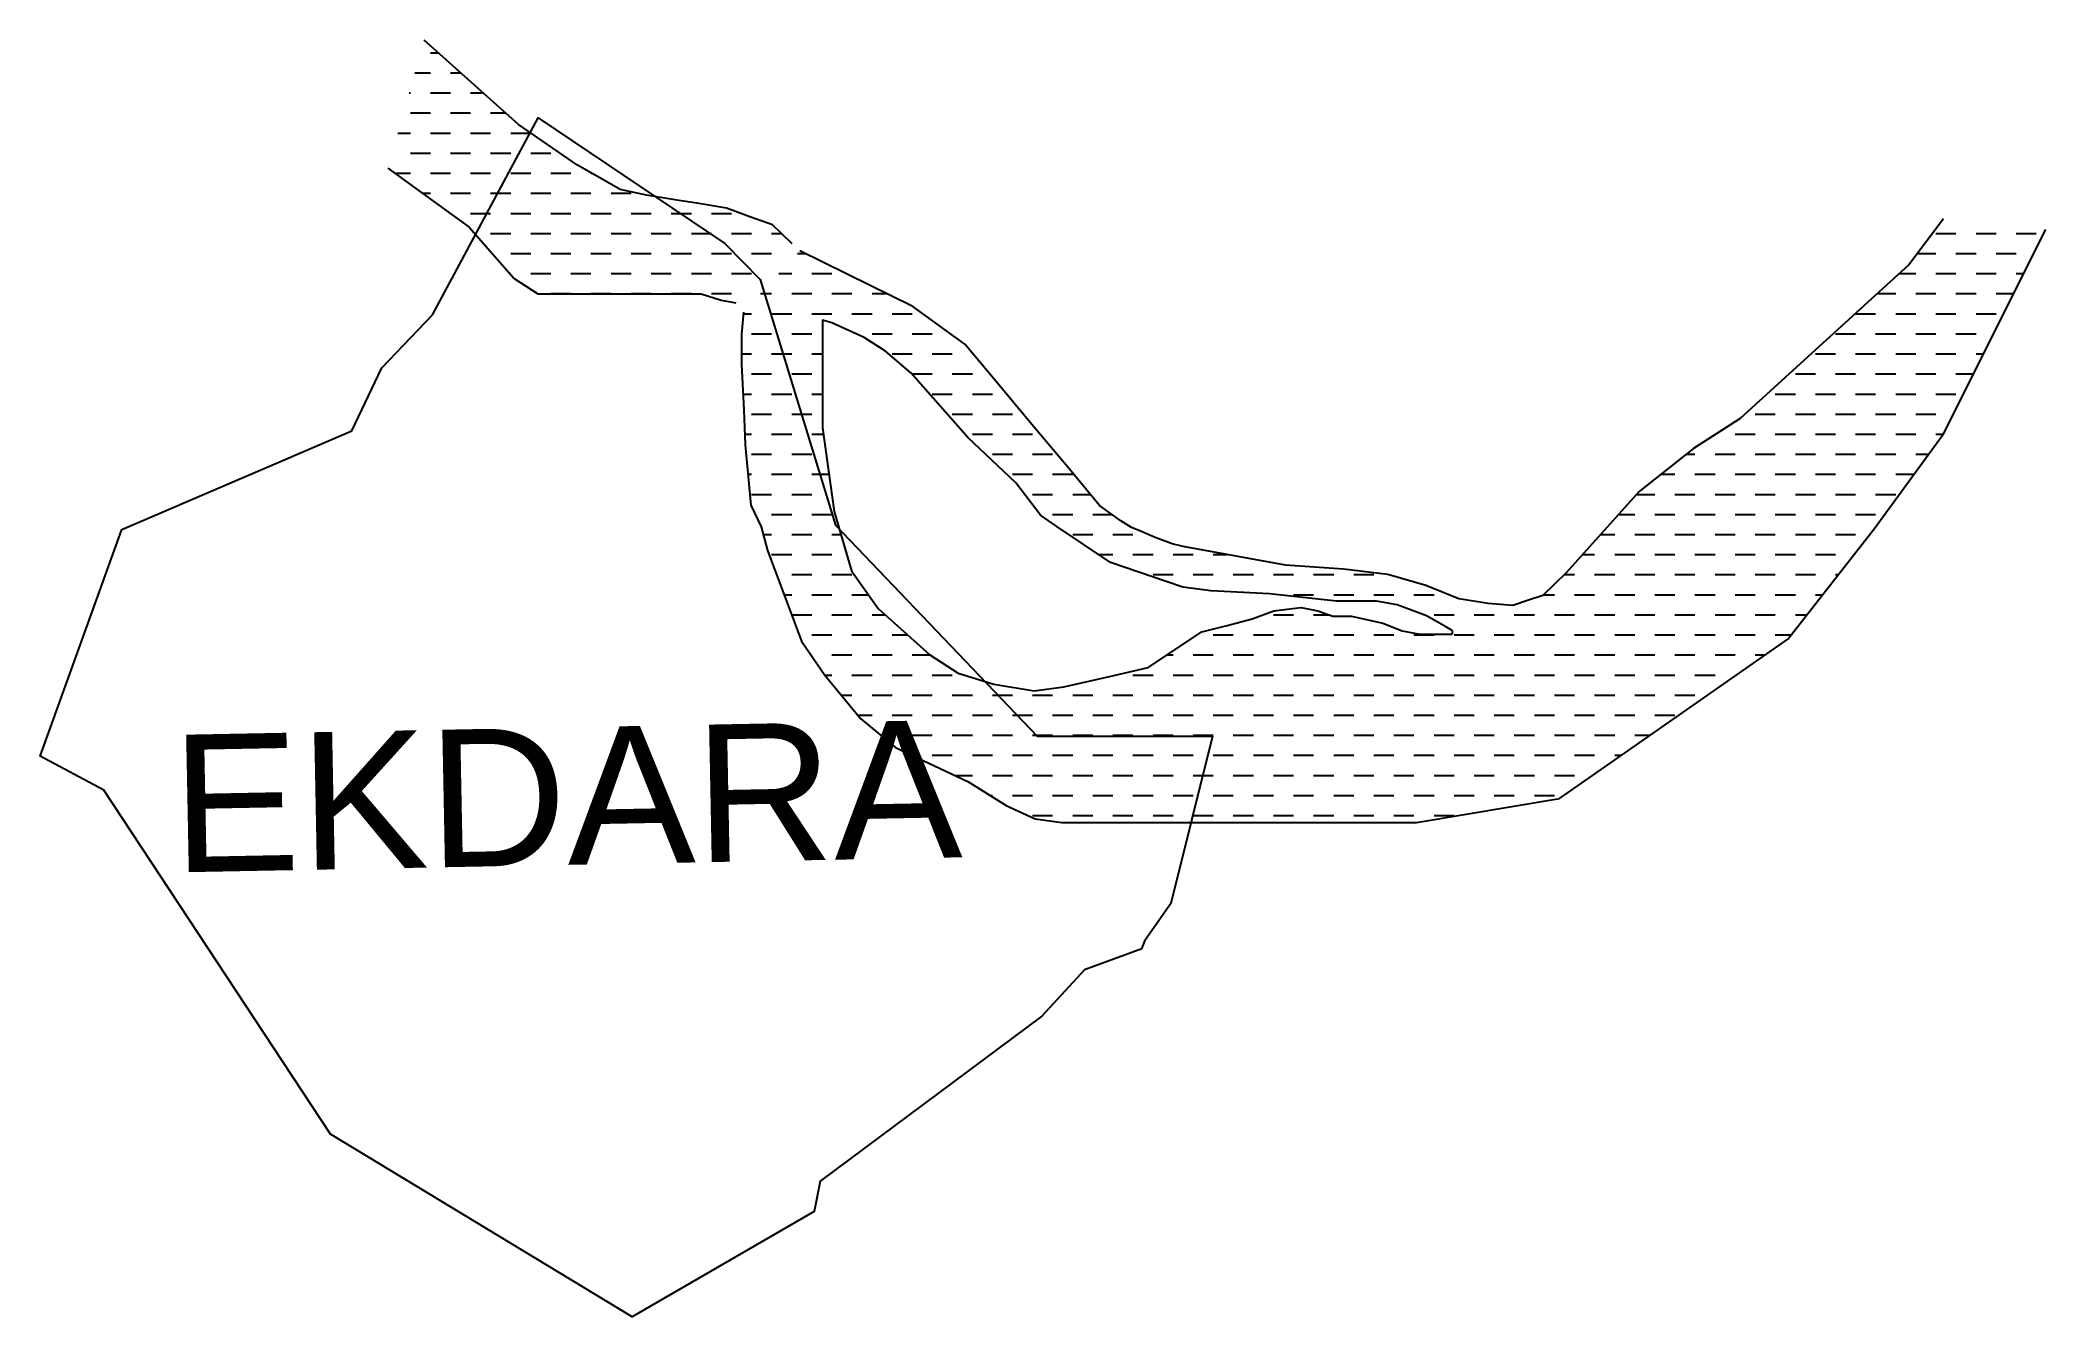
# Model space of a CAD drawing. Header units: metres. Extents: x 283965 to 285551, y 2025904 to 2026914.
import ezdxf

# ---------------------------------------------------------------- set-up
doc = ezdxf.new("R2010")
doc.units = ezdxf.units.M
for name, color, linetype in [('CREEK', 132, 'Continuous'), ('village', 3, 'Continuous'), ('VILLAGE NAME', 250, 'Continuous')]:
    doc.layers.add(name, color=color, linetype=linetype)
doc.styles.get("Standard").update_dxf_attribs({"font": 'simplex.shx'})

msp = doc.modelspace()

# ---------------------------------------------------------------- hatches: boundary and pattern name
at = {"layer": 'CREEK'}
h = msp.add_hatch(dxfattribs=at)
h.set_pattern_fill('DASH', color=256, scale=5)
h.paths.add_polyline_path([(284343.3, 2026847.3), (284268.8, 2026914.1), (284239.9, 2026813), (284304.3, 2026766.1), (284339.8, 2026725.5), (284358.5, 2026713.4), (284392.5, 2026713.4), (284441.2, 2026713.4), (284487.8, 2026713.4), (284503.7, 2026708.6), (284515.2, 2026706.3), (284532.7, 2026726.4), (284559.8, 2026753), (284551.2, 2026761.3), (284544.2, 2026768), (284526.3, 2026774.5), (284507.8, 2026781.3), (284484.3, 2026785.1), (284468.5, 2026787.7), (284444.6, 2026791.5), (284423.8, 2026796.1), (284411.2, 2026803.2), (284390, 2026815.3)])
h = msp.add_hatch(dxfattribs=at)
h.set_pattern_fill('DASH', color=256, scale=5)
h.paths.add_polyline_path([(284720.8, 2026644.3), (284696.2, 2026673.6), (284655.3, 2026703.4), (284603.3, 2026729.1), (284565.9, 2026747.6), (284521.3, 2026699.1), (284519.8, 2026681.7), (284519.8, 2026657.7), (284521.4, 2026621.8), (284522.7, 2026594), (284527.1, 2026546.4), (284535.1, 2026529.2), (284540.1, 2026510.5), (284567.1, 2026438.8), (284585.5, 2026411.8), (284614.1, 2026377.3), (284641.5, 2026354.7), (284698.6, 2026327.9), (284729, 2026308.7), (284751.8, 2026298.4), (284772.9, 2026295.3), (284836.3, 2026295.3), (284872.8, 2026295.3), (284938.1, 2026295.3), (285053.6, 2026295.3), (285166.6, 2026314.3), (285247.5, 2026370.8), (285347.3, 2026440.3), (285415.5, 2026527.7), (285470.3, 2026602.7), (285502.4, 2026666.8), (285537.1, 2026736.2), (285551.3, 2026764.5), (285470.2, 2026772.7), (285442.8, 2026736.3), (285309.5, 2026615), (285272.7, 2026591.1), (285229.7, 2026557.1), (285171.9, 2026492.9), (285153.3, 2026474.9), (285141.3, 2026470.9), (285129.8, 2026467.1), (285110.1, 2026468.6), (285086.9, 2026472.3), (285060.9, 2026482.9), (285030.9, 2026491.5), (284995.8, 2026495.7), (284949.9, 2026499), (284869, 2026513.7), (284860.2, 2026515.9), (284846.9, 2026520.7), (284835.2, 2026525.7), (284828.2, 2026528.7), (284819.8, 2026533.9), (284802.9, 2026546.2), (284777.7, 2026576.3), (284749.3, 2026610.2)])
h.paths.add_polyline_path([(284583.8, 2026692.7), (284591.2, 2026690.5), (284616.7, 2026678.9), (284633.6, 2026668.2), (284653.6, 2026651.1), (284698.8, 2026600), (284736.6, 2026564), (284756.1, 2026538.4), (284769.1, 2026529.4), (284811.4, 2026500.9), (284856.4, 2026485.8), (284868.8, 2026481.5), (284890.9, 2026478.7), (284937.2, 2026476.1), (284990.3, 2026470.3), (285006.7, 2026470.3), (285021.9, 2026470.3), (285038.1, 2026467.4), (285061.3, 2026458.8), (285077.3, 2026449.9), (285081.8, 2026447.3), (285081.8, 2026444.4), (285079.9, 2026444.4), (285068.8, 2026444.4), (285056.1, 2026444.4), (285042.3, 2026447.1), (285027, 2026453.1), (285002.1, 2026458.5), (284987.4, 2026458.5), (284975.5, 2026462.8), (284962.2, 2026465.5), (284955.5, 2026464.6), (284940.8, 2026462.7), (284923.5, 2026456.4), (284903.9, 2026451.1), (284883.8, 2026446.1), (284841.3, 2026417.9), (284810.8, 2026410.9), (284774.6, 2026402.6), (284751.1, 2026399.5), (284719.2, 2026404.9), (284691, 2026413.6), (284668.6, 2026428.1), (284627.7, 2026464.5), (284606.7, 2026494.5), (284593, 2026541.4), (284583.8, 2026607.6)], flags=16)

# ---------------------------------------------------------------- linework, layer by layer
at = {"color": 3, "flags": 128}
msp.add_lwpolyline([(284836.4, 2026195.5), (284838.9, 2026202.4)], dxfattribs=at)
at = {"layer": 'CREEK', "flags": 128}
for points in [[(284559.8, 2026753), (284551.2, 2026761.3), (284544.2, 2026768), (284526.3, 2026774.5), (284507.8, 2026781.3), (284484.3, 2026785.1), (284468.5, 2026787.7), (284444.6, 2026791.5), (284423.8, 2026796.1), (284411.2, 2026803.2), (284390, 2026815.3), (284343.3, 2026847.3), (284268.8, 2026914.1)], [(284239.9, 2026813), (284304.3, 2026766.1), (284339.8, 2026725.5), (284358.5, 2026713.4), (284392.5, 2026713.4), (284441.2, 2026713.4), (284487.8, 2026713.4), (284503.7, 2026708.6), (284515.2, 2026706.3)], [(284521.3, 2026699.1), (284519.8, 2026681.7), (284519.8, 2026657.7), (284521.4, 2026621.8), (284522.7, 2026594), (284527.1, 2026546.4), (284535.1, 2026529.2), (284540.1, 2026510.5), (284567.1, 2026438.8), (284585.5, 2026411.8), (284614.1, 2026377.3), (284641.5, 2026354.7), (284698.6, 2026327.9), (284729, 2026308.7), (284751.8, 2026298.4), (284772.9, 2026295.3), (284836.3, 2026295.3), (284872.8, 2026295.3), (284938.1, 2026295.3), (285053.6, 2026295.3), (285166.6, 2026314.3), (285247.5, 2026370.8), (285347.3, 2026440.3), (285415.5, 2026527.7), (285470.3, 2026602.7), (285502.4, 2026666.8), (285537.1, 2026736.2), (285551.3, 2026764.5)], [(285470.2, 2026772.7), (285442.8, 2026736.3), (285309.5, 2026615), (285272.7, 2026591.1), (285229.7, 2026557.1), (285171.9, 2026492.9), (285153.3, 2026474.9), (285141.3, 2026470.9), (285129.8, 2026467.1), (285110.1, 2026468.6), (285086.9, 2026472.3), (285060.9, 2026482.9), (285030.9, 2026491.5), (284995.8, 2026495.7), (284949.9, 2026499), (284869, 2026513.7), (284860.2, 2026515.9), (284846.9, 2026520.7), (284835.2, 2026525.7), (284828.2, 2026528.7), (284819.8, 2026533.9), (284802.9, 2026546.2), (284777.7, 2026576.3), (284749.3, 2026610.2), (284720.8, 2026644.3), (284696.2, 2026673.6), (284655.3, 2026703.4), (284603.3, 2026729.1), (284565.9, 2026747.6)], [(285081.8, 2026447.3), (285077.3, 2026449.9), (285061.3, 2026458.8), (285038.1, 2026467.4), (285021.9, 2026470.3), (285006.7, 2026470.3), (284990.3, 2026470.3), (284937.2, 2026476.1), (284890.9, 2026478.7), (284868.8, 2026481.5), (284856.4, 2026485.8), (284811.4, 2026500.9), (284769.1, 2026529.4), (284756.1, 2026538.4), (284736.6, 2026564), (284698.8, 2026600), (284653.6, 2026651.1), (284633.6, 2026668.2), (284616.7, 2026678.9), (284591.2, 2026690.5), (284583.8, 2026692.7), (284583.8, 2026607.6), (284593, 2026541.4), (284606.7, 2026494.5), (284627.7, 2026464.5), (284668.6, 2026428.1), (284691, 2026413.6), (284719.2, 2026404.9), (284751.1, 2026399.5), (284774.6, 2026402.6), (284810.8, 2026410.9), (284841.3, 2026417.9), (284883.8, 2026446.1), (284903.9, 2026451.1), (284923.5, 2026456.4), (284940.8, 2026462.7), (284955.5, 2026464.6), (284962.2, 2026465.5), (284975.5, 2026462.8), (284987.4, 2026458.5), (285002.1, 2026458.5), (285027, 2026453.1), (285042.3, 2026447.1), (285056.1, 2026444.4), (285068.8, 2026444.4), (285079.9, 2026444.4), (285081.8, 2026444.4)], [(285081.8, 2026447.3), (285081.8, 2026444.4)]]:
    msp.add_lwpolyline(points, dxfattribs=at)
at = {"layer": 'village', "color": 3}
for points in [[(284836.4, 2026195.5, 0), (284791, 2026178.9, 0), (284757.3, 2026142.1, 0), (284581.9, 2026011.8, 0), (284577.1, 2025987.7, 0), (284433.2, 2025904.4, 0), (284194.7, 2026048.9, 0), (284015.4, 2026320.9, 0), (283965, 2026347.8, 0), (284029.6, 2026527.1, 0), (284211.5, 2026605.2, 0), (284235.3, 2026655, 0), (284275.3, 2026697, 0), (284358.8, 2026852.8, 0), (284506.4, 2026753.2, 0), (284534.4, 2026724.7, 0), (284594, 2026530.5, 0), (284753.5, 2026363.6, 0), (284892.3, 2026363.7, 0)], [(284892.3, 2026363.7, 0), (284859.1, 2026231.3, 0), (284838.9, 2026202.4, 0)]]:
    msp.add_polyline3d(points, dxfattribs=at)

# ---------------------------------------------------------------- texts
at = {"layer": 'VILLAGE NAME', "insert": (284068, 2026364.6), "char_height": 108.748, "attachment_point": 1, "rotation": 1.1028}
msp.add_mtext_dynamic_manual_height_columns('{\\fArial|b0|i0|c0|p34;EKDARA}', width=726.929, gutter_width=543.7, heights=[0], dxfattribs=at)

doc.saveas('drawing.dxf')
